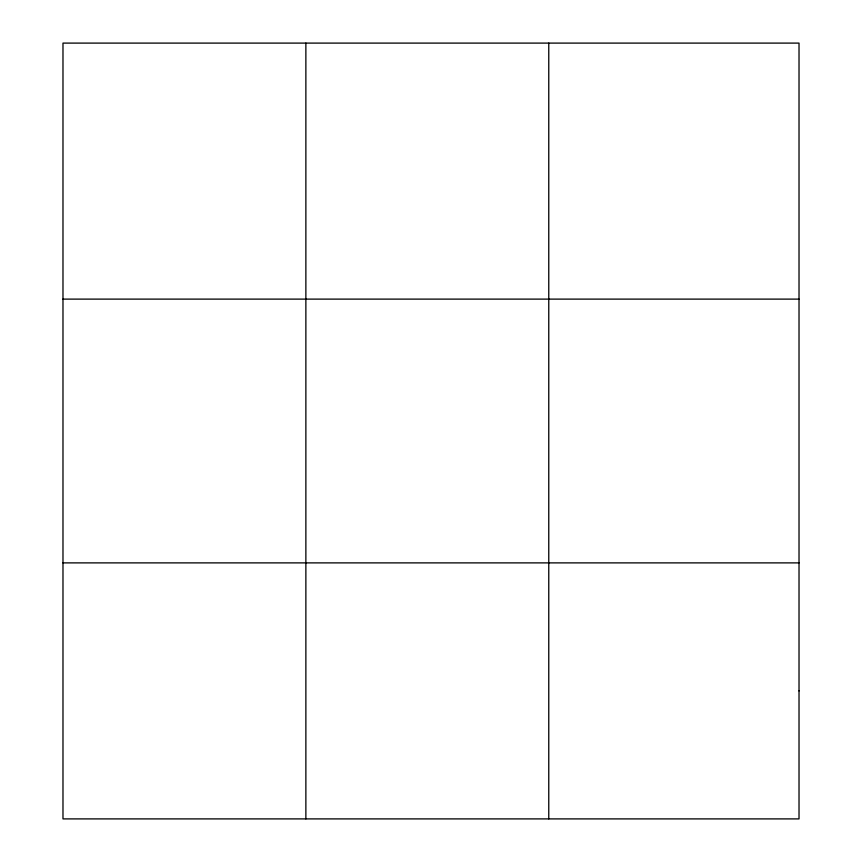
<?xml version="1.0" encoding="UTF-8"?>
<svg xmlns="http://www.w3.org/2000/svg" width="862" height="862" viewBox="0 0 862 862"><rect width="100%" height="100%" fill="white"/><g stroke="black" fill="none" stroke-linecap="round" stroke-linejoin="round"><path stroke-width="1.29" d="M305.87 818.9L305.87 43.1M548.771 818.9L548.771 43.1M62.98 299.114L799.02 299.114M62.98 562.886L799.02 562.886M799.02 690.893L799.02 818.9L62.98 818.9L62.98 43.1L799.02 43.1L799.02 690.893"/></g></svg>
